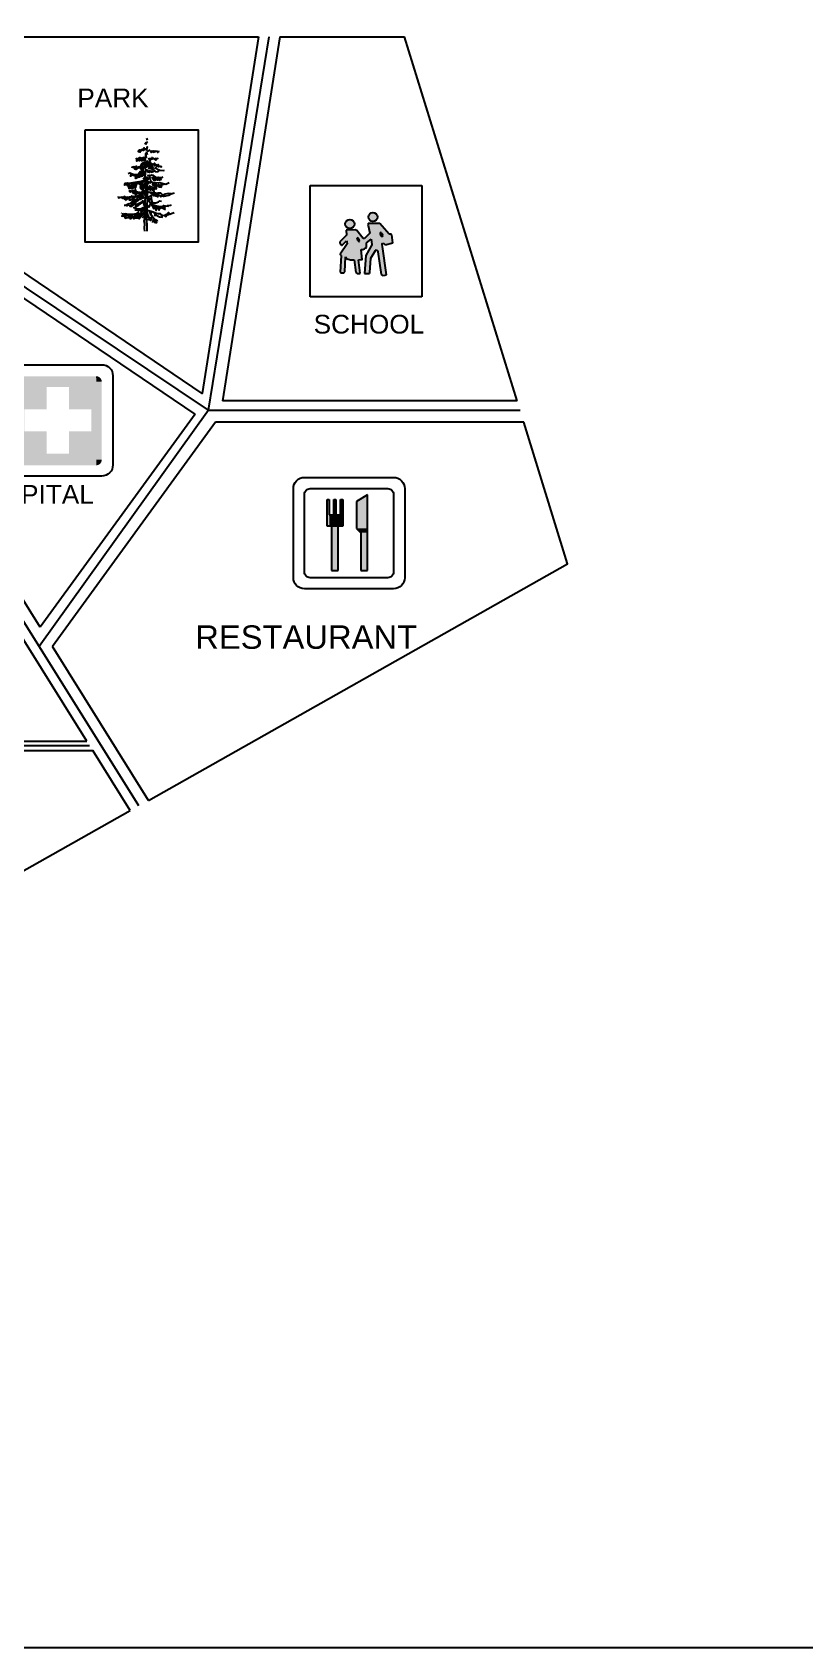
# Model space of a CAD drawing. Header units: metres. Extents: x 368 to 3789, y -155 to 1148.
# Drawn here: x 1425.2 to 1590, y 398.7 to 743.3 of the extents above; entities that cross this region are included whole.
import ezdxf

# ---------------------------------------------------------------- set-up
doc = ezdxf.new("R2010")
doc.units = ezdxf.units.M
doc.styles.get("Standard").update_dxf_attribs({"font": 'arial.ttf'})

# ---------------------------------------------------------------- blocks, each defined once
blk = doc.blocks.new('45')
blk.add_lwpolyline([(140.082, 202.168), (140.082, 204.168, -0.414214), (140.332, 204.418), (142.332, 204.418, -0.414214), (142.582, 204.168), (142.582, 202.168, -0.414214), (142.332, 201.918), (140.332, 201.918, -0.414214)], format="xyb", close=True)
at = {"color": 3, "const_width": 0.125}
for points in [[(140.395, 204.035, -0.414214), (140.457, 204.097, -0.414214)], [(142.27, 204.035, 0.414214), (142.207, 204.097, 0.414214)], [(140.395, 202.285, 0.414214), (140.457, 202.222, 0.414214)], [(142.27, 202.285, -0.414214), (142.207, 202.222, -0.414214)]]:
    blk.add_lwpolyline(points, format="xyb", dxfattribs=at)
at = {"color": 3}
for points in [[(140.332, 202.285), (140.595, 202.285), (140.332, 204.035), (140.595, 204.035)], [(142.207, 204.035), (142.207, 204.16), (140.457, 204.035), (140.457, 204.16)], [(140.595, 204.051), (140.595, 203.918), (142.095, 204.051), (142.095, 203.918)], [(140.595, 203.418), (140.595, 203.918), (141.095, 203.418), (141.095, 203.918)], [(141.595, 203.418), (141.595, 203.918), (142.095, 203.418), (142.095, 203.918)], [(142.095, 202.285), (142.332, 202.285), (142.095, 204.035), (142.332, 204.035)], [(140.595, 202.918), (140.595, 202.418), (141.095, 202.918), (141.095, 202.418)], [(141.595, 202.918), (141.595, 202.418), (142.095, 202.918), (142.095, 202.418)], [(140.595, 202.285), (140.595, 202.418), (142.095, 202.285), (142.095, 202.418)], [(142.207, 202.16), (142.207, 202.285), (140.457, 202.16), (140.457, 202.285)]]:
    blk.add_solid(points, dxfattribs=at)
blk = doc.blocks.new('A$C47BE7189')
for p, q in [((303, 563), (303, 803)), ((303, 803), (323, 803)), ((323, 803), (323, 663)), ((363, 663), (363, 803)), ((363, 803), (383, 803)), ((383, 803), (383, 663)), ((423, 663), (423, 803)), ((423, 803), (443, 803)), ((443, 803), (443, 563)), ((667, 843), (567, 783)), ((567, 783), (567, 543)), ((667, 163), (667, 843)), ((323, 663), (363, 663)), ((383, 663), (423, 663)), ((443, 563), (303, 563)), ((343, 563), (343, 163)), ((403, 163), (403, 563)), ((567, 543), (607, 503)), ((607, 503), (607, 163)), ((343, 163), (403, 163)), ((607, 163), (667, 163))]:
    blk.add_line(p, q)
for points in [[(0, 100), (0, 900, -0.414214), (100, 1000), (900, 1000, -0.414214), (1000, 900), (1000, 100, -0.414214), (900, 0), (100, 0, -0.414214)], [(100, 150), (100, 850, -0.414214), (150, 900), (850, 900, -0.414214), (900, 850), (900, 150, -0.414214), (850, 100), (150, 100, -0.414214)]]:
    blk.add_lwpolyline(points, format="xyb", close=True)
for points in [[(303, 803), (323, 803), (303, 563), (323, 563)], [(363, 803), (383, 803), (363, 663), (383, 663)], [(423, 803), (443, 803), (423, 663), (443, 663)], [(567, 543), (667, 543), (567, 783), (667, 843)], [(323, 663), (323, 563), (443, 663), (443, 563)], [(343, 563), (403, 563), (343, 163), (403, 163)], [(567, 543), (607, 503), (667, 543), (667, 503)], [(607, 503), (607, 163), (667, 503), (667, 163)]]:
    blk.add_solid(points)
blk = doc.blocks.new('A$C0FD76EB8')
at = {"true_color": 0x0094d4}
h = blk.add_hatch(color=142, dxfattribs=at)
h.paths.add_polyline_path([(521, 718, 1), (603, 718, 1)])
h.paths.add_polyline_path([(315, 655, 1), (396, 655, 1)])
h.paths.add_polyline_path([(504, 484), (545, 519), (553, 468), (498, 371), (488, 211), (492, 209), (533, 209), (534, 218), (543, 347), (584, 417), (591, 424), (602, 414), (605, 404), (637, 201), (649, 193), (672, 195), (685, 197), (648, 452), (644, 471), (644, 474), (648, 481), (656, 479), (666, 473), (671, 467), (740, 484), (732, 556), (727, 563), (709, 562), (624, 658), (521, 660), (518, 651), (521, 642), (535, 571), (487, 523), (474, 524), (418, 597), (402, 601), (323, 600), (326, 553), (266, 493), (265, 485), (280, 464), (287, 465), (325, 504), (328, 495), (330, 476), (267, 384), (268, 376), (277, 371), (268, 222), (273, 216), (287, 216), (300, 216), (306, 221), (310, 224), (317, 359), (331, 342), (360, 334), (394, 334), (408, 219), (420, 209), (441, 210), (449, 213), (434, 333), (450, 335), (467, 332), (456, 425), (472, 425), (488, 430), (498, 440), (504, 443)])
h.paths.add_polyline_path([(424, 508), (421, 520), (419, 529), (428, 526), (438, 511), (442, 496), (435, 496), (429, 502)], flags=16)
h.paths.add_polyline_path([(628, 564), (627, 577), (638, 574), (646, 564), (654, 549), (648, 543), (638, 546), (632, 554)], flags=16)
at = {"color": 142, "true_color": 0x0094d4}
for p, q in [((0, 0), (0, 1000)), ((0, 1000), (1000, 1000)), ((1000, 1000), (1000, 0)), ((402, 601), (323, 600)), ((323, 600), (326, 553)), ((418, 597), (402, 601)), ((474, 524), (418, 597)), ((521, 660), (518, 651)), ((518, 651), (521, 642)), ((624, 658), (521, 660)), ((521, 642), (535, 571)), ((709, 562), (624, 658)), ((266, 493), (265, 485)), ((265, 485), (280, 464)), ((326, 553), (266, 493)), ((330, 476), (267, 384)), ((280, 464), (287, 465)), ((287, 465), (325, 504)), ((325, 504), (328, 495)), ((328, 495), (330, 476)), ((428, 526), (419, 529)), ((419, 529), (421, 520)), ((421, 520), (424, 508)), ((424, 508), (429, 502)), ((438, 511), (428, 526)), ((429, 502), (435, 496)), ((435, 496), (442, 496)), ((442, 496), (438, 511)), ((487, 523), (474, 524)), ((535, 571), (487, 523)), ((488, 430), (498, 440)), ((553, 468), (498, 371)), ((498, 440), (504, 443)), ((504, 484), (545, 519)), ((504, 443), (504, 484)), ((545, 519), (553, 468)), ((638, 574), (627, 577)), ((627, 577), (628, 564)), ((628, 564), (632, 554)), ((632, 554), (638, 546)), ((646, 564), (638, 574)), ((638, 546), (648, 543)), ((644, 474), (648, 481)), ((644, 471), (644, 474)), ((648, 452), (644, 471)), ((654, 549), (646, 564)), ((648, 543), (654, 549)), ((648, 481), (656, 479)), ((685, 197), (648, 452)), ((656, 479), (666, 473)), ((666, 473), (671, 467)), ((671, 467), (740, 484)), ((727, 563), (709, 562)), ((732, 556), (727, 563)), ((740, 484), (732, 556)), ((267, 384), (268, 376)), ((268, 376), (277, 371)), ((277, 371), (268, 222)), ((310, 224), (317, 359)), ((317, 359), (331, 342)), ((331, 342), (360, 334)), ((360, 334), (394, 334)), ((394, 334), (408, 219)), ((434, 333), (450, 335)), ((449, 213), (434, 333)), ((450, 335), (467, 332)), ((467, 332), (456, 425)), ((456, 425), (472, 425)), ((472, 425), (488, 430)), ((498, 371), (488, 211)), ((534, 218), (543, 347)), ((543, 347), (584, 417)), ((584, 417), (591, 424)), ((591, 424), (602, 414)), ((602, 414), (605, 404)), ((605, 404), (637, 201)), ((268, 222), (273, 216)), ((273, 216), (287, 216)), ((287, 216), (300, 216)), ((300, 216), (306, 221)), ((306, 221), (310, 224)), ((408, 219), (420, 209)), ((420, 209), (441, 210)), ((441, 210), (449, 213)), ((488, 211), (492, 209)), ((492, 209), (533, 209)), ((533, 209), (534, 218)), ((637, 201), (649, 193)), ((649, 193), (672, 195)), ((672, 195), (685, 197)), ((1000, 0), (0, 0))]:
    blk.add_line(p, q, dxfattribs=at)
for centre in [(562, 718), (355, 655)]:
    blk.add_circle(centre, 40.8, dxfattribs=at)

msp = doc.modelspace()

# ---------------------------------------------------------------- linework, layer by layer
at = {"color": 5}
for p, q in [((1462.78, 662.69), (1475.72, 742.35)), ((1447.92, 578.31), (1349.18, 736.25)), ((1462.78, 662.69), (1404.89, 701.54)), ((1462.78, 662.69), (1426.68, 612.28)), ((1462.78, 662.69), (1529.26, 662.69)), ((1437.42, 591.1), (1365.08, 591.1))]:
    msp.add_line(p, q, dxfattribs=at)
at = {"color": 3}
for p, q in [((1449.55, 720.72), (1449.67, 720.31)), ((1449.52, 717.88), (1449.67, 717.19)), ((1449.75, 717.95), (1450.35, 718.28)), ((1449.98, 716.57), (1450.35, 715.75)), ((1450.35, 715.75), (1450.31, 716.49)), ((1450.31, 716.49), (1450.78, 716.17)), ((1450.78, 716.17), (1450.64, 716.61)), ((1450.64, 716.61), (1450.87, 716.61)), ((1450.87, 716.61), (1451.04, 716.21)), ((1451.04, 716.21), (1451.13, 716.46)), ((1451.13, 716.46), (1451.53, 716.06)), ((1445.65, 713.22), (1446.03, 713.37)), ((1448.64, 710.94), (1449.03, 711.76)), ((1449.94, 712.4), (1450.39, 711.91)), ((1444.74, 707.74), (1445.29, 707.96)), ((1445.6, 707.66), (1445.41, 707.81)), ((1447.32, 708), (1447.11, 708.22)), ((1449.22, 707.4), (1448.87, 706.97)), ((1449.73, 709.21), (1450.46, 709.25)), ((1454.85, 708.86), (1455.28, 708.99)), ((1455.28, 708.99), (1455.5, 709.12)), ((1444.27, 704.69), (1444.39, 704.82)), ((1448.7, 703.78), (1449.26, 704.6)), ((1449.94, 704.38), (1449.81, 703.74)), ((1449.99, 703.18), (1450.34, 704)), ((1450.34, 706.02), (1450.02, 706.25)), ((1450.57, 705.13), (1450.5, 704.43)), ((1452.14, 706.19), (1452.7, 705.76)), ((1452.14, 706.19), (1453.04, 706.19)), ((1452.7, 705.76), (1452.61, 706.02)), ((1452.61, 706.02), (1453.6, 705.55)), ((1453.13, 705.85), (1453.04, 706.19)), ((1453.6, 705.55), (1453.13, 705.85))]:
    msp.add_line(p, q, dxfattribs=at)
for p, q in [((1436.83, 592.09), (1404.19, 644.33)), ((1367.01, 592.09), (1436.83, 592.09)), ((1367.6, 590.09), (1438.08, 590.09)), ((1446.09, 577.28), (1438.08, 590.09))]:
    msp.add_line(p, q)
for points in [[(2219.89, 1085.16), (2803.98, 1085.16), (2803.98, 398.67), (639.14, 398.67), (639.14, 1085.16), (1370.61, 1085.16)], [(1473.48, 742.35), (1461.46, 666.29), (1408.07, 702.4)], [(1478.04, 742.35), (1465.77, 664.69)], [(1478.04, 742.35), (1504.61, 742.35)], [(1459.95, 661.88), (1405.5, 698.71)], [(1426.9, 616.38), (1386.87, 680.47)], [(1459.95, 661.88), (1426.9, 616.38)], [(1528.64, 664.69), (1465.77, 664.69)], [(1464.28, 660.19), (1429.48, 612.26)], [(1530.04, 660.19), (1464.28, 660.19)], [(1449.96, 579.46), (1429.48, 612.26)]]:
    msp.add_lwpolyline(points)
msp.add_lwpolyline([(1408.07, 702.4, 0.131841), (1421.17, 742.35), (1473.48, 742.35)], format="xyb")
at = {"elevation": 845.66}
for points in [[(1528.64, 664.69), (1504.61, 742.35)], [(1449.96, 579.46), (1539.41, 629.9), (1530.04, 660.19)], [(1382.13, 541.21), (1446.09, 577.28)]]:
    msp.add_lwpolyline(points, dxfattribs=at)
msp.add_lwpolyline([(1436.44, 722.55), (1460.57, 722.55), (1460.57, 698.58), (1436.44, 698.58)], close=True)
at = {"color": 3}
for points in [[(1449.79, 718.73), (1449.68, 718.92), (1449.53, 718.17), (1449.35, 718.51), (1448.82, 718.09), (1449.04, 718.69), (1448.15, 717.76), (1448.52, 718.32), (1447.85, 717.84), (1448.07, 718.28), (1447.67, 717.84)], [(1449.56, 716.53), (1449.45, 717.5), (1449.24, 715.9), (1449.08, 716.61), (1448.56, 716.46), (1448.98, 715.98), (1448.66, 715.94), (1448.48, 715.9), (1448.48, 716.49)], [(1449.18, 719.48), (1449.51, 719.71), (1449.44, 719.34)], [(1449.37, 719.97), (1449.51, 719.71), (1449.85, 720.01)], [(1450.43, 718.13), (1450.57, 717.72), (1450.72, 717.99), (1451.13, 717.76), (1450.95, 718.02), (1451.43, 717.84), (1451.4, 718.06), (1451.84, 717.99), (1451.92, 717.68), (1452.07, 717.91), (1452.36, 717.99)], [(1446.37, 714.64), (1446.59, 714.53), (1448.9, 714.74), (1448.53, 714), (1448.61, 714.82), (1448.3, 714.19), (1448.19, 714.74), (1447.26, 714.04), (1447.45, 714.75), (1447.08, 714.15), (1447.19, 714.71), (1446.93, 714.3), (1446.85, 714.67), (1446.59, 714.53)], [(1448.48, 716.49), (1448.1, 715.94), (1448.26, 716.57), (1448.03, 716.57), (1447.8, 716.02), (1447.89, 716.49), (1447.47, 715.87), (1447.55, 716.35), (1447.37, 716.35), (1447.26, 716.42)], [(1449.13, 713.74), (1448.61, 713.26), (1448.72, 713.63), (1448.27, 713.29), (1447.97, 713.26), (1448.01, 713.37), (1448.23, 713.63), (1448.83, 713.93)], [(1449.65, 715.72), (1449.28, 715.12), (1449.28, 715.68), (1449.01, 715.05), (1449.09, 715.57), (1448.75, 715.19), (1448.79, 715.46), (1448.57, 715.05), (1448.57, 715.34), (1448.3, 714.82)], [(1449.31, 714.19), (1449.42, 714.74), (1449.2, 715.01), (1448.75, 713.89), (1448.9, 714.74), (1449.8, 715.12), (1449.54, 714.53), (1449.42, 714.74)], [(1449.42, 713.89), (1449.65, 714), (1450.02, 713.33)], [(1449.46, 715.75), (1449.65, 715.27), (1449.69, 715.94), (1450.02, 715.38), (1450.13, 715.61), (1450.73, 715.3)], [(1449.94, 714.26), (1450.58, 714.67), (1450.1, 714.64), (1450.58, 715.23), (1450.54, 714.74), (1451.29, 715.42), (1451.29, 714.86), (1451.55, 715.12), (1451.7, 714.74), (1452.03, 715.12), (1452.15, 714.6), (1452.3, 714.78), (1452.74, 714.6), (1450.84, 715.16), (1450.06, 715.27), (1449.72, 714.64)], [(1449.87, 713.59), (1450.25, 713.82), (1450.21, 713.45), (1450.62, 713.74), (1450.66, 713.52), (1451.47, 713.82)], [(1450.32, 714.3), (1450.91, 714.67), (1450.69, 714.11), (1450.84, 714), (1451.14, 714.3)], [(1451.06, 713.93), (1451.33, 713.78), (1451.55, 713.59), (1452.03, 713.66), (1452.44, 713.93), (1453.11, 713.82), (1453.38, 713.89)], [(1451.25, 714.22), (1451.55, 714.41), (1451.74, 714.19), (1452.44, 713.93)], [(1447.92, 711.4), (1445.77, 711.05), (1445.51, 711.18), (1444.95, 711.1), (1444.95, 710.71), (1444.95, 710.76), (1444.7, 710.76)], [(1445.56, 711.23), (1445.34, 710.84), (1445.34, 710.89), (1445.47, 710.67), (1445.6, 710.67), (1446.03, 710.97)], [(1446.03, 710.97), (1445.73, 710.24), (1445.94, 710.33), (1446.68, 711.18), (1446.29, 710.62), (1446.12, 710.28), (1445.77, 709.98), (1446.23, 710.15), (1446.9, 711.2), (1446.41, 709.97), (1447.09, 711.05), (1446.86, 710.11), (1447.35, 711.2), (1447.2, 710.15), (1447.64, 711.34)], [(1445.92, 713.14), (1446.03, 713.37), (1446.89, 713.03), (1446.48, 712.77)], [(1446.55, 713), (1446.18, 712.66), (1446.37, 713.1), (1446.1, 713.1)], [(1447.19, 712.96), (1446.81, 712.81), (1446.89, 713.03), (1448.49, 713.14), (1449.35, 713.33)], [(1449.31, 713.07), (1449.13, 712.81), (1449.01, 713.1), (1448.72, 712.66), (1448.75, 713.07), (1448.42, 712.58), (1448.49, 713.14), (1448.08, 712.44), (1447.86, 712.44), (1448.08, 712.89), (1447.89, 713.07), (1447.6, 712.29), (1447.3, 712.17), (1447.19, 712.33), (1447.64, 712.81), (1447.52, 712.96), (1447.04, 712.4)], [(1448.66, 709.68), (1448.66, 710.11), (1448.74, 710.76), (1448.36, 709.93), (1448.31, 710.41), (1448.36, 710.54), (1448.36, 710.89), (1448.18, 710.84), (1448.01, 711.01), (1448.4, 711.57), (1447.84, 711.05), (1447.92, 711.4), (1449.35, 711.88)], [(1448.68, 711.61), (1448.36, 710.89), (1448.64, 710.94), (1448.92, 710.8)], [(1449.52, 711.7), (1449.35, 711.57), (1449.35, 711.88), (1449.22, 711.05), (1449.3, 710.24), (1449.17, 711.01), (1449.26, 710.24), (1449.09, 710.92), (1448.92, 710.8), (1448.96, 710.2), (1448.66, 709.68)], [(1448.86, 712.1), (1449.24, 712.4), (1449.05, 711.91), (1449.61, 712.4), (1449.65, 711.95), (1449.72, 712.21), (1450.02, 711.84)], [(1449.69, 711.45), (1449.9, 711.01), (1449.86, 711.61), (1450.12, 711.32), (1450.46, 711.23)], [(1449.73, 710.46), (1450.03, 709.9), (1450.21, 709.77), (1450.42, 709.68), (1450.34, 709.98), (1450.12, 710.2), (1450.68, 709.77), (1451.2, 709.34), (1451.11, 709.81), (1450.9, 710.15), (1451.11, 709.93), (1451.36, 709.9), (1451.2, 710.24), (1451.45, 710.02), (1451.8, 709.93)], [(1449.76, 712.81), (1450.13, 712.89), (1450.13, 712.51), (1450.39, 712.21)], [(1450.12, 710.71), (1450.25, 710.49), (1451.2, 710.24)], [(1452.37, 712.44), (1452.63, 711.88), (1452.07, 712.4), (1452.3, 711.8), (1451.81, 712.21), (1451.89, 711.77), (1451.55, 712.44), (1451.03, 712.81), (1450.73, 712.85), (1450.13, 712.55)], [(1450.21, 711.3), (1450.5, 711.7), (1450.59, 711.4), (1450.77, 711.45), (1450.93, 710.71), (1451.02, 711.14), (1451.28, 710.49), (1451.45, 710.2), (1451.71, 710.2), (1451.58, 710.46)], [(1450.73, 712.51), (1450.91, 712.17), (1451.18, 711.69), (1451.51, 711.77), (1451.4, 712.17), (1451.18, 712.44), (1451.24, 712.65)], [(1453.65, 710.97), (1452.1, 710.67), (1451.28, 710.84), (1450.81, 711.23), (1452.32, 711.32), (1452.4, 711.27), (1453.13, 711.05), (1453.65, 710.97), (1454.42, 711.32)], [(1451.58, 710.46), (1451.36, 711.1), (1452.18, 710.37), (1452.66, 710.28), (1452.57, 710.49), (1452.14, 710.84), (1452.61, 710.58), (1452.88, 710.54)], [(1451.55, 712.44), (1452.48, 712.33), (1452.89, 712.33), (1453.15, 712.51)], [(1443.53, 708.38), (1443.58, 708.04), (1444.05, 708.13), (1444.35, 708.22), (1445.94, 708.13), (1447.97, 708.52), (1449.43, 708.74)], [(1445.13, 708.17), (1444.52, 707.91), (1444.95, 708.3), (1444.39, 707.96), (1444.35, 708.22)], [(1449.36, 708.04), (1448.83, 707.96), (1448.48, 707.82), (1448.18, 707.7), (1448.05, 707.74), (1447.41, 707.23), (1447.15, 707.01), (1447.15, 706.8), (1446.42, 706.71), (1446.12, 706.8), (1445.82, 706.67), (1445.73, 706.71), (1445.64, 706.62), (1445.04, 706.37), (1444.83, 706.37)], [(1445.6, 708.26), (1445.21, 707.87), (1444.95, 707.66)], [(1446.93, 708.43), (1446.76, 708.13), (1446.46, 708.26), (1446.42, 708.43), (1446.16, 708.17), (1445.94, 708.13), (1445.9, 708.22), (1445, 707.48)], [(1445.17, 706.67), (1445.43, 706.28), (1445.69, 706.54), (1445.77, 706.75), (1445.51, 706.58)], [(1447.88, 709.34), (1447.75, 709.21), (1447.71, 709.25), (1447.19, 708.91), (1447.45, 709.37), (1447.11, 709.12), (1446.72, 708.94), (1447.32, 709.59), (1446.72, 709.12), (1447.19, 709.77), (1446.55, 709.21), (1446.81, 709.59), (1446.37, 709.34), (1446.07, 709.25), (1446.25, 709.5), (1445.77, 709.46)], [(1445.94, 708.13), (1445.9, 707.82), (1445.86, 707.61), (1446.2, 707.61), (1446.63, 707.87), (1446.76, 708.13), (1447.11, 708.22), (1446.76, 707.74), (1446.55, 707.57), (1446.59, 707.36)], [(1446.33, 706.15), (1447.15, 706.8), (1445.86, 706.15)], [(1447.02, 708.82), (1447.19, 708.69), (1447.41, 708.78), (1447.28, 708.94)], [(1447.19, 706.75), (1447.32, 706.58), (1447.19, 706.32), (1447.54, 706.54), (1447.24, 706.19), (1447.8, 706.41), (1448.23, 706.67), (1448.4, 706.88), (1448.79, 707.4), (1448.87, 706.97), (1448.96, 706.75), (1449, 706.45), (1448.92, 706.32)], [(1448.79, 707.4), (1448.53, 707.1), (1447.88, 706.75), (1447.58, 706.62), (1447.32, 706.58)], [(1449.3, 709.55), (1448.48, 708.73), (1448.92, 709.59), (1448.27, 708.73), (1448.83, 709.59), (1447.97, 708.78), (1448.14, 709.25), (1447.88, 708.86), (1447.75, 708.91), (1447.41, 708.78)], [(1448.05, 707.74), (1448.18, 708), (1448.44, 708), (1448.79, 708.09), (1448.87, 708.3), (1448.53, 708.26), (1448.27, 708.13), (1448.05, 708.17), (1447.97, 708.52), (1447.84, 708.13), (1447.54, 708.04), (1447.58, 707.82)], [(1449.56, 709.77), (1449.81, 709.34), (1449.43, 709.93), (1449.3, 709.55), (1449.26, 708.91), (1449.09, 709.12), (1448.96, 708.52)], [(1449.65, 707.91), (1450.59, 708.52), (1450.59, 707.74), (1450.68, 707.27), (1450.98, 706.97), (1451.58, 706.97), (1452.1, 707.18), (1452.32, 707.36), (1452.79, 707.31)], [(1449.65, 705.98), (1449.94, 706.11), (1449.94, 706.19), (1450.34, 706.58), (1450.68, 706.49), (1450.72, 706.45)], [(1450.12, 709.34), (1451.15, 708.47), (1451.24, 708.6), (1450.72, 709.21), (1451.54, 708.38), (1451.15, 709.21), (1451.8, 708.35), (1451.49, 709.08), (1452.01, 708.22), (1451.97, 708.38)], [(1450.68, 708.86), (1452.05, 709.08), (1452.57, 709.08), (1452.66, 708.91), (1453.35, 708.26)], [(1451.8, 709.08), (1452.1, 708.65), (1452.61, 708.26), (1452.4, 708.52), (1452.7, 708.47)], [(1453.56, 706.32), (1454.16, 706.24), (1454.03, 706.37), (1454.77, 706.45), (1454.9, 706.62)], [(1445.17, 704.64), (1444.31, 704.08), (1445.26, 704.6), (1444.61, 704.08), (1445.38, 704.56), (1445.08, 704.26), (1445.6, 704.56), (1445.26, 704.17), (1444.91, 703.82), (1445.04, 703.65), (1445.51, 703.82), (1445.82, 704.13), (1445.94, 704.47)], [(1444.39, 704.51), (1444.7, 704.6), (1444.39, 704.3)], [(1447.58, 704.73), (1446.85, 703.57), (1447.11, 703.82), (1447.19, 703.82), (1447.8, 704.86), (1447.84, 704.43), (1448.1, 704.64), (1445.94, 704.47), (1444.7, 704.6)], [(1446.07, 704.43), (1445.73, 703.74), (1446.29, 704.51)], [(1446.03, 704.08), (1446.03, 703.74), (1446.12, 703.52), (1446.46, 703.87), (1446.55, 704.26), (1446.42, 704.43)], [(1446.42, 706.06), (1446.33, 706.15), (1446.12, 706.15)], [(1446.68, 703.91), (1446.55, 703.78), (1446.28, 703.7)], [(1447.19, 704.64), (1447.28, 704.26), (1446.68, 703.91), (1446.55, 704.08), (1446.46, 704.26)], [(1449.26, 706.24), (1449, 705.93), (1449.35, 705.25), (1448.83, 705.76), (1448.96, 705.16), (1448.83, 705.59), (1448.44, 704.9), (1448.79, 705.76), (1448.44, 705.12), (1448.61, 705.55), (1448.4, 705.2), (1448.44, 705.5), (1448.31, 705.59), (1447.71, 705.59), (1446.89, 705.89), (1446.93, 706.06)], [(1449, 705.93), (1448.31, 705.59), (1447.84, 705.2), (1447.75, 705.29), (1447.19, 705.37), (1447.24, 705.55)], [(1447.8, 704.86), (1447.28, 703.7), (1447.84, 704.43)], [(1449.09, 704.86), (1448.01, 703.57), (1448.53, 704.69), (1448.1, 704.64), (1447.37, 703.74), (1447.58, 703.78), (1447.62, 703.7), (1448.23, 704.56), (1447.88, 703.7), (1448.53, 704.69), (1449.35, 704.9)], [(1449.65, 704.9), (1449.86, 704.26), (1450.16, 703.82), (1450.25, 703.52), (1450.5, 703.18), (1450.77, 704.04)], [(1449.69, 705.42), (1450.08, 705.29), (1450.77, 705.07), (1451.67, 704.77), (1452.1, 704.69), (1452.4, 704.69)], [(1450.08, 705.29), (1450.25, 704.82), (1450.77, 704.04), (1451.11, 703.7)], [(1450.93, 702.79), (1451.11, 703.7), (1451.28, 703.52), (1451.41, 702.71), (1451.49, 703.31), (1451.67, 702.71), (1451.58, 703.35), (1451.84, 703.09), (1451.84, 703.05)], [(1451.33, 704.13), (1451.41, 704.43), (1451.2, 704.73), (1451.28, 704.9)], [(1451.41, 704.43), (1452.32, 703.95), (1452.88, 703.87), (1452.79, 704.35)], [(1452.14, 704.43), (1452.4, 704.69), (1452.91, 704.26), (1453.44, 704.3), (1453.9, 704.51), (1454.25, 704.86), (1454.51, 704.56), (1455.02, 704.77), (1455.45, 704.9)], [(1453.26, 704.34), (1453.78, 704.04), (1453.65, 704.38), (1453.6, 704.38), (1453.99, 704.3), (1454.08, 704.43), (1454.38, 704.47)]]:
    msp.add_lwpolyline(points, dxfattribs=at)
at = {"color": 10}
for points in [[(1449.42, 714.15), (1449.24, 712.58), (1449.46, 711.05), (1449.42, 710.53), (1449.69, 710.65), (1449.5, 711.84)], [(1449.17, 700.94), (1449.13, 701.46), (1449.22, 702.53), (1449.09, 703.05), (1449.3, 703.65), (1449.38, 704.77), (1449.3, 705.16), (1449.3, 706.92), (1449.38, 708.52), (1449.47, 709.12), (1449.43, 710.15), (1449.56, 710.58), (1449.69, 710.33), (1449.65, 709.85), (1449.69, 709.21), (1449.69, 707.91)], [(1451.58, 706.97), (1451.33, 706.84), (1450.68, 706.75), (1450.37, 706.92), (1450.21, 707.31), (1450.21, 707.61), (1450.29, 707.79), (1449.69, 707.91), (1449.65, 706.15), (1449.6, 705.16), (1449.56, 704.04), (1449.56, 703.18), (1449.6, 702.19), (1449.65, 700.94)]]:
    msp.add_lwpolyline(points, dxfattribs=at)
at = {"color": 3}
for points in [[(1451.43, 716.49), (1451.95, 716.42), (1451.73, 716.31), (1451.53, 716.06)], [(1447.19, 707.57), (1447.58, 707.82), (1446.72, 707.1), (1446.68, 706.92), (1446.12, 706.8), (1446.59, 707.36), (1446.85, 707.36)], [(1453.69, 708.43), (1454.29, 708.56), (1454.85, 708.86), (1454.21, 708.91), (1453.52, 708.82), (1452.79, 708.35)], [(1451.11, 705.63), (1451.33, 706.24), (1451.62, 705.33), (1451.58, 706.28), (1451.71, 706.02), (1452.23, 705.42), (1451.92, 706.19), (1452.32, 705.63), (1452.14, 706.19), (1450.72, 706.45)], [(1453.04, 706.19), (1453.56, 706.32), (1453.3, 705.85), (1453.22, 706.37), (1453.3, 705.89)]]:
    msp.add_lwpolyline(points, close=True, dxfattribs=at)

# ---------------------------------------------------------------- block references
for name, p, xscale, yscale, zscale in [('A$C0FD76EB8', (1484.51, 686.89), 0.0237597889741748, 0.0237597889741748, 0.0237597889741748), ('45', (87.3, -1270.35), 9.50391558966992, 9.50391558966992, 9.50391558966992), ('A$C47BE7189', (1480.89, 624.6), 0.0237597889741748, 0.0237597889741748, 0.0237597889741748)]:
    msp.add_blockref(name, p, dxfattribs=dict(xscale=xscale, yscale=yscale, zscale=zscale))

# ---------------------------------------------------------------- texts
for s, height, p in [('PARK ', 4, (1434.8, 727.34)), ('SCHOOL', 4, (1485.22, 679.06)), ('HOSPITAL', 4, (1410.69, 642.75)), ('RESTAURANT', 5, (1459.96, 611.8))]:
    msp.add_text(s, height=height).set_placement(p)

doc.saveas('drawing.dxf')
